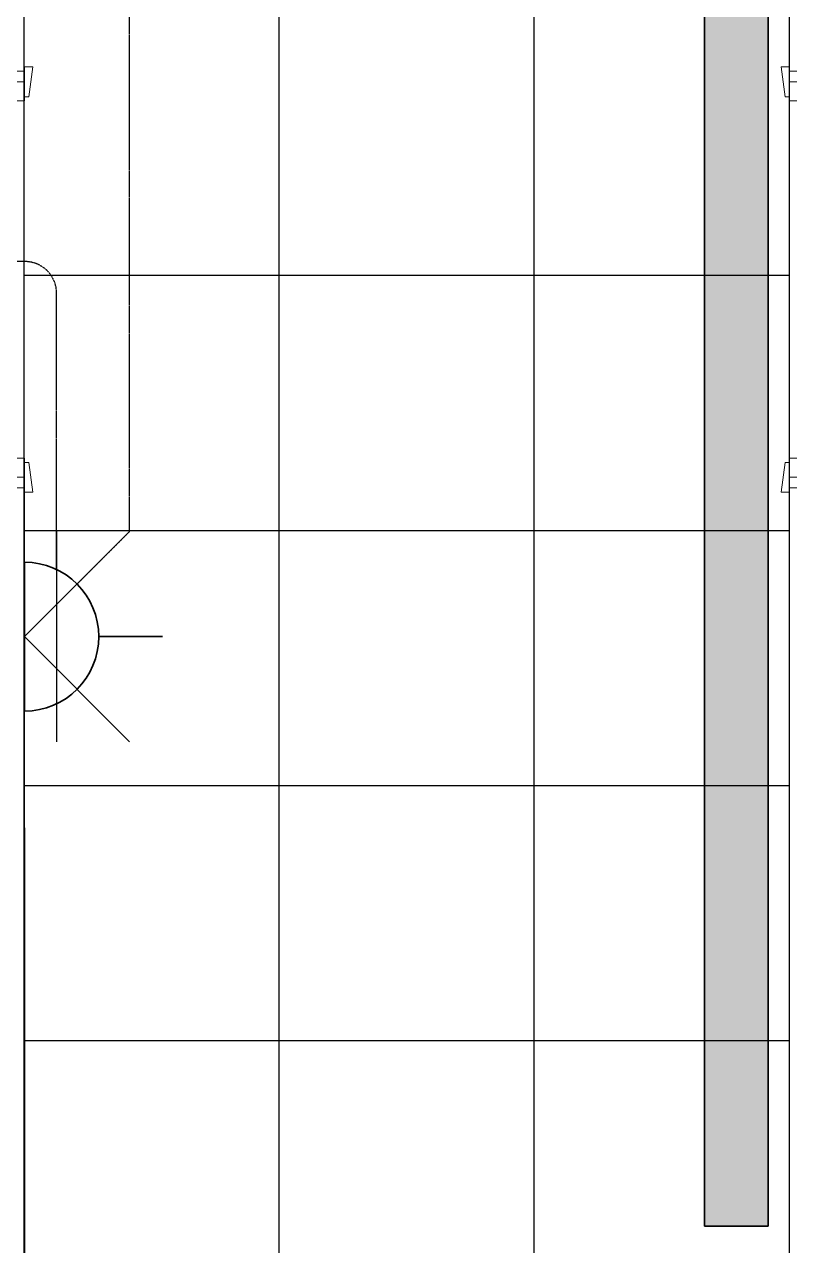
# Model space of a CAD drawing. Extents: x -12260 to 57327, y -29287 to 19916.
# Drawn here: x 42876 to 44676, y -12402 to -9530 of the extents above; entities that cross this region are included whole.
import ezdxf
from ezdxf.enums import TextEntityAlignment as Align

# ---------------------------------------------------------------- set-up
doc = ezdxf.new("R2010")
doc.units = 0
doc.header["$LTSCALE"] = 0.25
doc.linetypes.add('DASHDOT', pattern=[25.4, 12.7, -6.35, 0, -6.35])
doc.linetypes.add('HIDDEN', pattern=[9.525, 6.35, -3.175])
doc.layers.add('01-First Floor-FUR$0$FALSE CEILING', color=251, linetype='Continuous')
doc.layers.add('01-First Floor-FUR$0$X-WHITE glass', color=255, linetype='Continuous')
for name, color, linetype, lineweight in [('01-First Floor-FUR$0$Walls', 251, 'Continuous', 5), ('01-First Floor-FUR$0$Wooden Joinery', 251, 'Continuous', 5), ('E-LITE-CLNG-CNDT', 6, 'DASHDOT', 35), ('E-LITE-EXIT-NUMB', 6, 'Continuous', 25), ('E-POWR-FLOR-CNDT', 6, 'HIDDEN', 25), ('E-POWR-WALL @ 100', 4, 'Continuous', 35), ('T-CABL-TRAY', 60, 'Continuous', 35)]:
    doc.layers.add(name, color=color, linetype=linetype, lineweight=lineweight)
doc.styles.add('DC_SIMPLEX', font='SIMPLEX.shx', dxfattribs={"width": 0.7})

# ---------------------------------------------------------------- blocks, each defined once
blk = doc.blocks.new('01-First Floor-FUR$0$A$C72370EFE')
at = {"layer": '01-First Floor-FUR$0$Wooden Joinery'}
for p, q in [((-0.01, -0.04), (-0.02, -0.04)), ((-0.01, -0.03), (-0.01, -0.07)), ((0, -0.03), (-0.01, -0.03)), ((0.04, -0.03), (0.05, -0.03)), ((0.05, -0.03), (0.05, -0.07)), ((0.05, -0.04), (0.06, -0.04)), ((-0.05, -0.07), (-0.05, -0.16)), ((-0.03, -0.07), (-0.03, -0.16)), ((-0.01, -0.06), (-0.02, -0.06)), ((0, -0.07), (-0.01, -0.07)), ((0.04, -0.07), (0.05, -0.07)), ((0.05, -0.06), (0.06, -0.06)), ((0.07, -0.07), (0.07, -0.16)), ((0.09, -0.07), (0.09, -0.16)), ((-0.01, -0.17), (-0.02, -0.17)), ((-0.01, -0.17), (-0.01, -0.19)), ((0.05, -0.17), (0.06, -0.17)), ((0.05, -0.17), (0.05, -0.19)), ((-0.01, -0.19), (-0.02, -0.19)), ((0.05, -0.19), (0.06, -0.19))]:
    blk.add_line(p, q, dxfattribs=at)
for centre, radius, start, end in [((-0.02, -0.07), 0.03, 90, 180), ((0.06, -0.07), 0.03, 0, 90), ((-0.02, -0.07), 0.01, 90, 180), ((0.06, -0.07), 0.01, 0, 90), ((-0.02, -0.16), 0.03, 180, 270), ((-0.02, -0.16), 0.01, 180, 270), ((0.06, -0.16), 0.01, 270, 0), ((0.06, -0.16), 0.03, 270, 0)]:
    blk.add_arc(centre, radius, start, end, dxfattribs=at)
blk = doc.blocks.new('01-First Floor-FUR$0$A$C5DAD61B4')
at = {"layer": '01-First Floor-FUR$0$Wooden Joinery'}
for points in [[(80, 959.1), (80, 969.1), (10, 979.1), (10, 959.1)], [(940, 959.1), (940, 969.1), (1010, 979.1), (1010, 959.1)], [(70, 859.1), (70, 849.1), (0, 839.1), (0, 859.1)], [(120, 859.1), (120, 0), (80, 0), (80, 859.1)], [(950, 859.1), (950, 849.1), (1020, 839.1), (1020, 859.1)]]:
    blk.add_lwpolyline(points, close=True, dxfattribs=at)
for points in [[(45, 859.1), (45, 959.1), (20, 959.1), (20, 859.1), (45, 859.1)], [(45, 859.1), (80, 859.1), (80, 899.1), (90, 899.1), (90, 959.1), (45, 959.1), (45, 859.1)], [(975, 859.1), (940, 859.1), (940, 899.1), (930, 899.1), (930, 959.1), (975, 959.1), (975, 859.1)], [(975, 859.1), (975, 959.1), (1000, 959.1), (1000, 859.1), (975, 859.1)]]:
    blk.add_lwpolyline(points, dxfattribs=at)
blk.add_arc((80, 859.1), 860, 272.666, 0, dxfattribs=at)
at = {"layer": '01-First Floor-FUR$0$Wooden Joinery', "xscale": 999.9999999998854, "yscale": 999.9999999998854, "zscale": 999.9999999998854, "rotation": 180}
blk.add_blockref('01-First Floor-FUR$0$A$C72370EFE', (120, 0), dxfattribs=at)
blk = doc.blocks.new('01-First Floor-FUR')
at = {"layer": '01-First Floor-FUR$0$FALSE CEILING', "linetype": 'Continuous'}
for p, q in [((43475.1, -12835.7), (43476, -2710)), ((44075.1, -12835.7), (44076, -2710)), ((42876, -10120), (44676, -10120)), ((42876, -10720), (44676, -10720)), ((42875.3, -11320), (44675.3, -11320)), ((42876, -11920), (44676, -11920))]:
    blk.add_line(p, q, dxfattribs=at)
at = {"layer": '01-First Floor-FUR$0$FALSE CEILING'}
blk.add_lwpolyline([(42876, -2710), (44676, -2710), (44675.1, -12835.7), (42875.1, -12835.7)], close=True, dxfattribs=at)
at = {"layer": '01-First Floor-FUR$0$Walls'}
for p, q in [((44676, -9300), (44676, -9640)), ((44676, -9640), (44776, -9640)), ((42876, -10620), (42876, -12830)), ((42876, -10620), (42876, -11420)), ((44676, -10620), (44676, -12830))]:
    blk.add_line(p, q, dxfattribs=at)
at = {"layer": '01-First Floor-FUR$0$X-WHITE glass', "color": 253, "lineweight": 30, "ltscale": 6, "true_color": 0x9898cc}
blk.add_line((42876, -11420), (42876, -12830), dxfattribs=at)
at = {"layer": '01-First Floor-FUR$0$Wooden Joinery', "rotation": 270}
blk.add_blockref('01-First Floor-FUR$0$A$C5DAD61B4', (41916.9, -9620), dxfattribs=at)
at = {"layer": '01-First Floor-FUR$0$Wooden Joinery', "xscale": -1, "rotation": 90}
blk.add_blockref('01-First Floor-FUR$0$A$C5DAD61B4', (45635.1, -9620), dxfattribs=at)
blk = doc.blocks.new('*U14')
blk.add_line((0, -1.75), (0, -3.25))
blk.add_lwpolyline([(-1.75, 0, 1), (1.75, 0)], format="xyb", close=True)
at = {"layer": 'Defpoints'}
for p, q in [((-2.475, -2.475), (0, 0)), ((2.475, -2.475), (0, 0)), ((2.475, -0.758), (-2.475, -0.758))]:
    blk.add_line(p, q, dxfattribs=at)
at = {"layer": 'E-LITE-EXIT-NUMB', "style": 'DC_SIMPLEX', "width": 0.7, "flags": 8}
blk.add_attdef('TYPE', text='', height=2, rotation=360, dxfattribs=at).set_placement((-2.682, 5.238), align=Align.RIGHT)
blk.add_attdef('CIRCUIT', (2.682, 5.238), '', height=2, rotation=360, dxfattribs=at)
blk = doc.blocks.new('*U53')
at = {"lineweight": 0}
h = blk.add_hatch(dxfattribs=at)
h.set_pattern_fill('HEX', color=253, scale=8, angle=180, style=0)
h.set_pattern_definition([(180, (-23193.732, -3e-10), (6e-13, -43.99409), [25.4, -50.8]), (300, (-23193.732, -3e-10), (38.1, 21.997045), [25.4, -50.8]), (240, (-23219.132, -3e-10), (38.1, -21.997045), [25.4, -50.8])])
h.paths.add_polyline_path([(-11046.9, 150), (-11046.9, 0), (0, 0), (0, 150)])
at = {"color": 0}
for p, q in [((0, 150), (-11046.9, 150)), ((0, 0), (0, 150)), ((0, 0), (-11046.9, 0))]:
    blk.add_line(p, q, dxfattribs=at)
blk = doc.blocks.new('A$Cd86d5af4')
at = {"layer": 'T-CABL-TRAY', "linetype": 'Continuous', "rotation": 270}
blk.add_blockref('*U53', (-3165, -13082.9), dxfattribs=at)

msp = doc.modelspace()

# ---------------------------------------------------------------- linework, layer by layer
at = {"layer": 'E-POWR-FLOR-CNDT'}
msp.add_lwpolyline([(42999.8, -10846.3), (43123.5, -10722.5), (43123.5, -3567.3), (42999.8, -3443.5)], dxfattribs=at)
msp.add_lwpolyline([(42951.8, -10812.3), (42951.8, -10162.7, 0.414214), (42876.8, -10087.7), (33477.5, -10087.7, 0.18067), (33428.3, -10106.1), (33251, -10260)], format="xyb", dxfattribs=at)

# ---------------------------------------------------------------- block references
at = {"layer": 'E-LITE-CLNG-CNDT'}
msp.add_blockref('01-First Floor-FUR', (0, 0), dxfattribs=at)
at = {"layer": 'E-POWR-FLOR-CNDT'}
msp.add_blockref('A$Cd86d5af4', (47641, 726), dxfattribs=at)
at = {"layer": 'E-POWR-WALL @ 100', "xscale": 100, "yscale": 100, "zscale": 100, "rotation": 90.00000000000001}
msp.add_blockref('*U14', (42876, -10970), dxfattribs=at)

doc.saveas('drawing.dxf')
